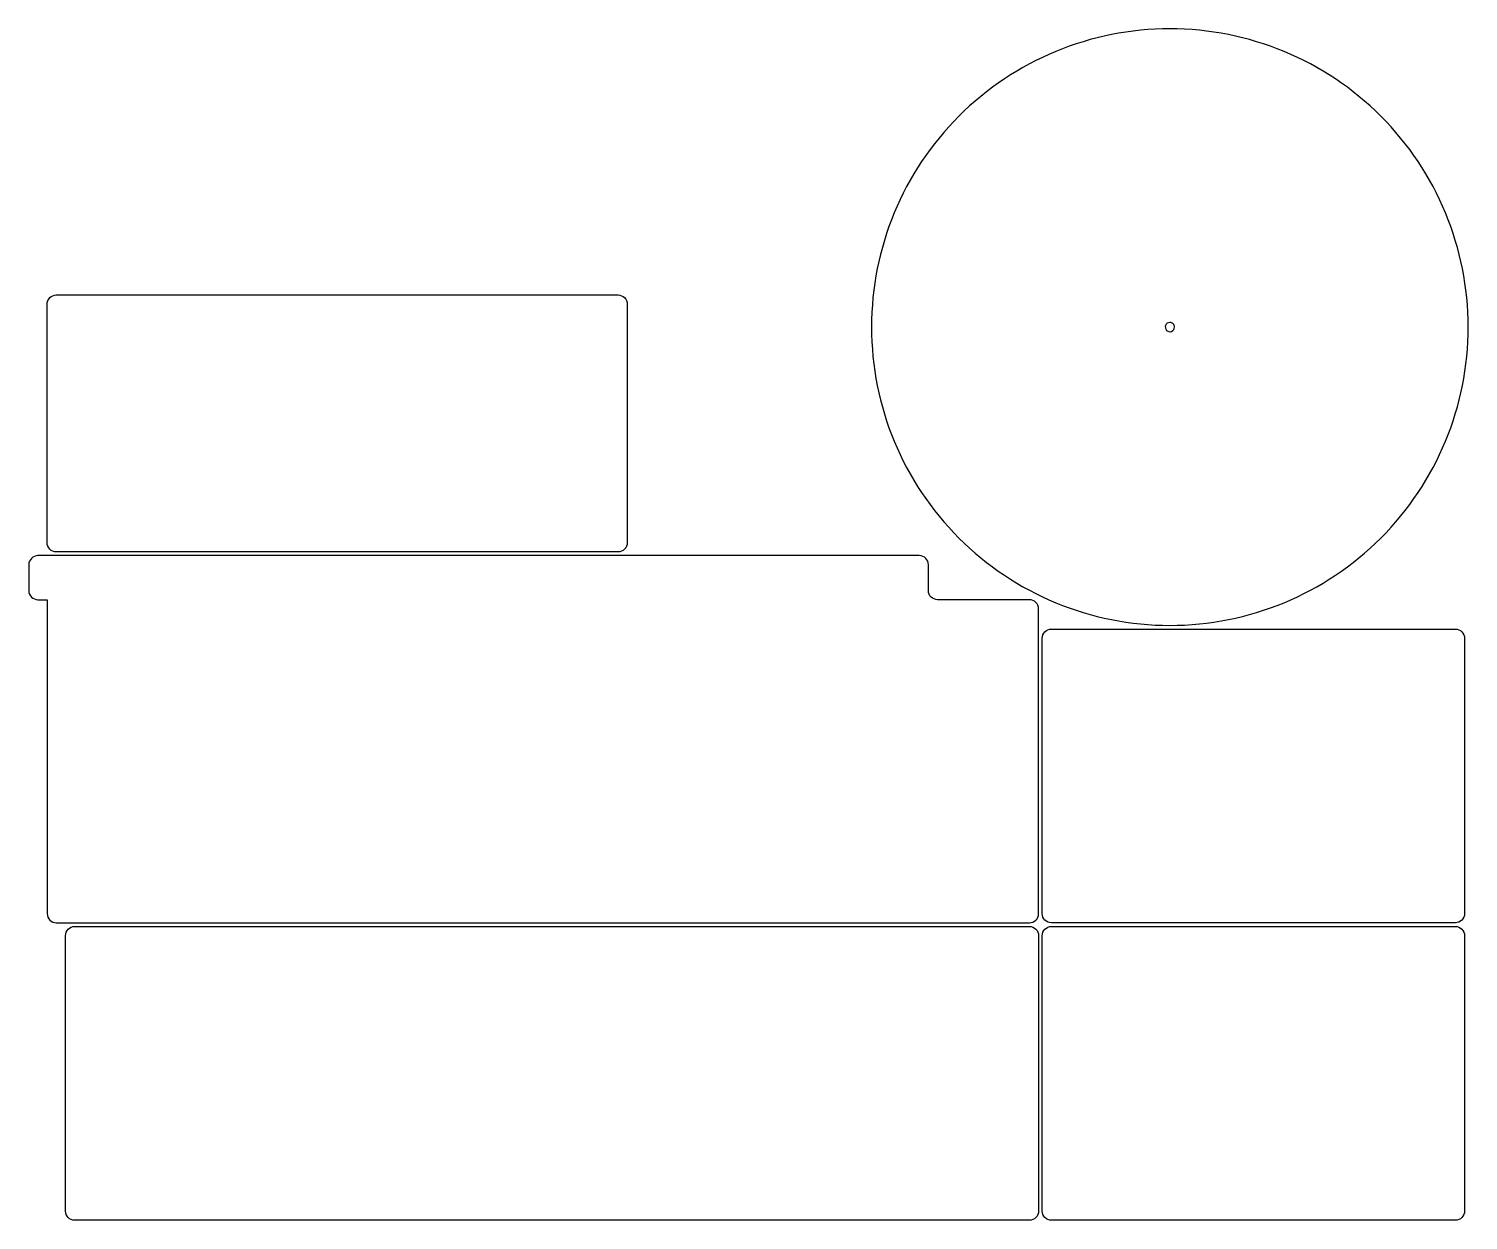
# Model space of a CAD drawing. Header units: millimetres. Extents: x 133 to 917, y 0 to 649.
import ezdxf

# ---------------------------------------------------------------- set-up
doc = ezdxf.new("R2010")
doc.units = ezdxf.units.MM
doc.layers.get('0').update_dxf_attribs({"linetype": 'CONTINUOUS'})

msp = doc.modelspace()

# ---------------------------------------------------------------- linework, layer by layer
at = {"color": 7}
for points in [[(754.500165, 649.000402)], [(458.999852, 499.001399)], [(754.499821, 489.000265)], [(690.000006, 322.000258)], [(158.000076, 159.999952)], [(690.000006, 159.999952)]]:
    msp.add_lwpolyline(points, close=True, dxfattribs=at)
for points in [[(147.999833, 504.001398), (453.999852, 504.001398)], [(142.999833, 369.0014), (142.999833, 499.001399)], [(458.999852, 499.001399), (458.999852, 369.0014)], [(618.000395, 362.001185), (614.804735, 362.001185), (558.000433, 362.001185), (148.508629, 362.001185), (148.000153, 362.001185), (138.000239, 362.00063)], [(453.999852, 364.001401), (147.999833, 364.001401)], [(133.000546, 357.000408), (133.000546, 343.000237)], [(623.000087, 342.998676), (623.000087, 343.001322), (623.000087, 357.00099)], [(138.000239, 338.000015), (143.00046, 338.000015), (143.00046, 167.00066)], [(677.999828, 338.000518), (627.99978, 338.000518)], [(683.00005, 167.00066), (683.00005, 318.990335), (683.00005, 319.000654), (683.00005, 333.000323)], [(690.000006, 322.000258), (909.999999, 322.000258)], [(685.000006, 167.000264), (685.000006, 317.000258)], [(914.999999, 317.000258), (914.999999, 167.000264)], [(148.000153, 162.000438), (678.000357, 162.000438)], [(158.000076, 159.999952), (678.000061, 159.999952)], [(909.999999, 162.000263), (690.000006, 162.000263)], [(690.000006, 159.999952), (909.999999, 159.999952)], [(153.000076, 4.999958), (153.000076, 154.999952)], [(683.00006, 154.999952), (683.00006, 4.999958)], [(685.000006, 4.999958), (685.000006, 154.999952)], [(914.999999, 154.999952), (914.999999, 4.999958)], [(678.000061, -0.000042), (158.000076, -0.000042)], [(909.999999, -0.000042), (690.000006, -0.000042)]]:
    msp.add_lwpolyline(points, dxfattribs=at)
for points in [[(754.500165, 649.000402), (711.402426, 649.000455), (670.069852, 631.87995), (639.595156, 601.405255)], [(869.404803, 601.405069), (838.930239, 631.879739), (797.597825, 649.000296), (754.500165, 649.000402)], [(639.595156, 601.405255), (609.12046, 570.930532), (591.999956, 529.597951), (592.000009, 486.500212)], [(916.999765, 486.500212), (916.999818, 529.597871), (899.879393, 570.930373), (869.404803, 601.405069)], [(142.999833, 499.001399), (142.999833, 500.327481), (143.526618, 501.59925), (144.464299, 502.536932)], [(144.464299, 502.536932), (145.401981, 503.474614), (146.673751, 504.001398), (147.999833, 504.001398)], [(453.999852, 504.001398), (455.325934, 504.001398), (456.597704, 503.474614), (457.535386, 502.536932)], [(457.535386, 502.536932), (458.473068, 501.59925), (458.999852, 500.327481), (458.999852, 499.001399)], [(592.000009, 486.500212), (591.999956, 443.402473), (609.12046, 402.069899), (639.595156, 371.595203)], [(752.190122, 487.456973), (751.803169, 486.522787), (752.017059, 485.447492), (752.732054, 484.732497)], [(754.499821, 489.000265), (753.488665, 489.000265), (752.577074, 488.391159), (752.190122, 487.456973)], [(756.267588, 488.268032), (755.798747, 488.736873), (755.162862, 489.000265), (754.499821, 489.000265)], [(755.45653, 484.190565), (756.390716, 484.577518), (756.999821, 485.489109), (756.999821, 486.500264)], [(756.999821, 486.500264), (756.999821, 487.163306), (756.736429, 487.799191), (756.267588, 488.268032)], [(869.404803, 371.595388), (899.879393, 402.070084), (916.999818, 443.402578), (916.999765, 486.500212)], [(752.732054, 484.732497), (753.447049, 484.017502), (754.522344, 483.803613), (755.45653, 484.190565)], [(144.464299, 365.465867), (143.526618, 366.403548), (142.999833, 367.675318), (142.999833, 369.0014)], [(458.999852, 369.0014), (458.999852, 367.675318), (458.473068, 366.403548), (457.535386, 365.465867)], [(639.595156, 371.595203), (670.069852, 341.120507), (711.402426, 324.000003), (754.500165, 324.000056)], [(754.500165, 324.000056), (797.597798, 324.000162), (838.930213, 341.120719), (869.404803, 371.595388)], [(138.000239, 362.00063), (135.23024, 362.00063), (133.000546, 359.770407), (133.000546, 357.000408)], [(147.999833, 364.001401), (146.673751, 364.001401), (145.401981, 364.528185), (144.464299, 365.465867)], [(457.535386, 365.465867), (456.597704, 364.528185), (455.325934, 364.001401), (453.999852, 364.001401)], [(623.000087, 357.00099), (623.000087, 359.770962), (620.770394, 362.001185), (618.000395, 362.001185)], [(133.000546, 343.000237), (133.000546, 340.230238), (135.23024, 338.000015), (138.000239, 338.000015)], [(627.99978, 338.000518), (625.230522, 338.000518), (623.001278, 340.229709), (623.000087, 342.998676)], [(683.00005, 333.000323), (683.00005, 335.770321), (680.769827, 338.000518), (677.999828, 338.000518)], [(686.464472, 320.535792), (687.402154, 321.473474), (688.673923, 322.000258), (690.000006, 322.000258)], [(909.999999, 322.000258), (911.326082, 322.000258), (912.597851, 321.473474), (913.535533, 320.535792)], [(685.000006, 317.000258), (685.000006, 318.32634), (685.52679, 319.59811), (686.464472, 320.535792)], [(913.535533, 320.535792), (914.473215, 319.59811), (914.999999, 318.32634), (914.999999, 317.000258)], [(143.00046, 167.00066), (143.00046, 164.230661), (145.230154, 162.000438), (148.000153, 162.000438)], [(678.000357, 162.000438), (680.770356, 162.000438), (683.00005, 164.230661), (683.00005, 167.00066)], [(686.464472, 163.46473), (685.52679, 164.402411), (685.000006, 165.674181), (685.000006, 167.000264)], [(914.999999, 167.000264), (914.999999, 165.674181), (914.473215, 164.402411), (913.535533, 163.46473)], [(153.000076, 154.999952), (153.000076, 156.326035), (153.52686, 157.597804), (154.464542, 158.535486)], [(154.464542, 158.535486), (155.402224, 159.473168), (156.673993, 159.999952), (158.000076, 159.999952)], [(678.000061, 159.999952), (679.326143, 159.999952), (680.597912, 159.473168), (681.535594, 158.535486)], [(681.535594, 158.535486), (682.473276, 157.597804), (683.00006, 156.326035), (683.00006, 154.999952)], [(685.000006, 154.999952), (685.000006, 156.326035), (685.52679, 157.597804), (686.464472, 158.535486)], [(690.000006, 162.000263), (688.673923, 162.000263), (687.402154, 162.527048), (686.464472, 163.46473)], [(686.464472, 158.535486), (687.402154, 159.473168), (688.673923, 159.999952), (690.000006, 159.999952)], [(913.535533, 163.46473), (912.597851, 162.527048), (911.326082, 162.000263), (909.999999, 162.000263)], [(909.999999, 159.999952), (911.326082, 159.999952), (912.597851, 159.473168), (913.535533, 158.535486)], [(913.535533, 158.535486), (914.473215, 157.597804), (914.999999, 156.326035), (914.999999, 154.999952)], [(154.464542, 1.464424), (153.52686, 2.402106), (153.000076, 3.673875), (153.000076, 4.999958)], [(158.000076, -0.000042), (156.673993, -0.000042), (155.402224, 0.526742), (154.464542, 1.464424)], [(681.535594, 1.464424), (680.597912, 0.526742), (679.326143, -0.000042), (678.000061, -0.000042)], [(683.00006, 4.999958), (683.00006, 3.673875), (682.473276, 2.402106), (681.535594, 1.464424)], [(686.464472, 1.464424), (685.52679, 2.402106), (685.000006, 3.673875), (685.000006, 4.999958)], [(690.000006, -0.000042), (688.673923, -0.000042), (687.402154, 0.526742), (686.464472, 1.464424)], [(913.535533, 1.464424), (912.597851, 0.526742), (911.326082, -0.000042), (909.999999, -0.000042)], [(914.999999, 4.999958), (914.999999, 3.673875), (914.473215, 2.402106), (913.535533, 1.464424)]]:
    msp.add_open_spline(points, degree=3, dxfattribs=at)

doc.saveas('drawing.dxf')
